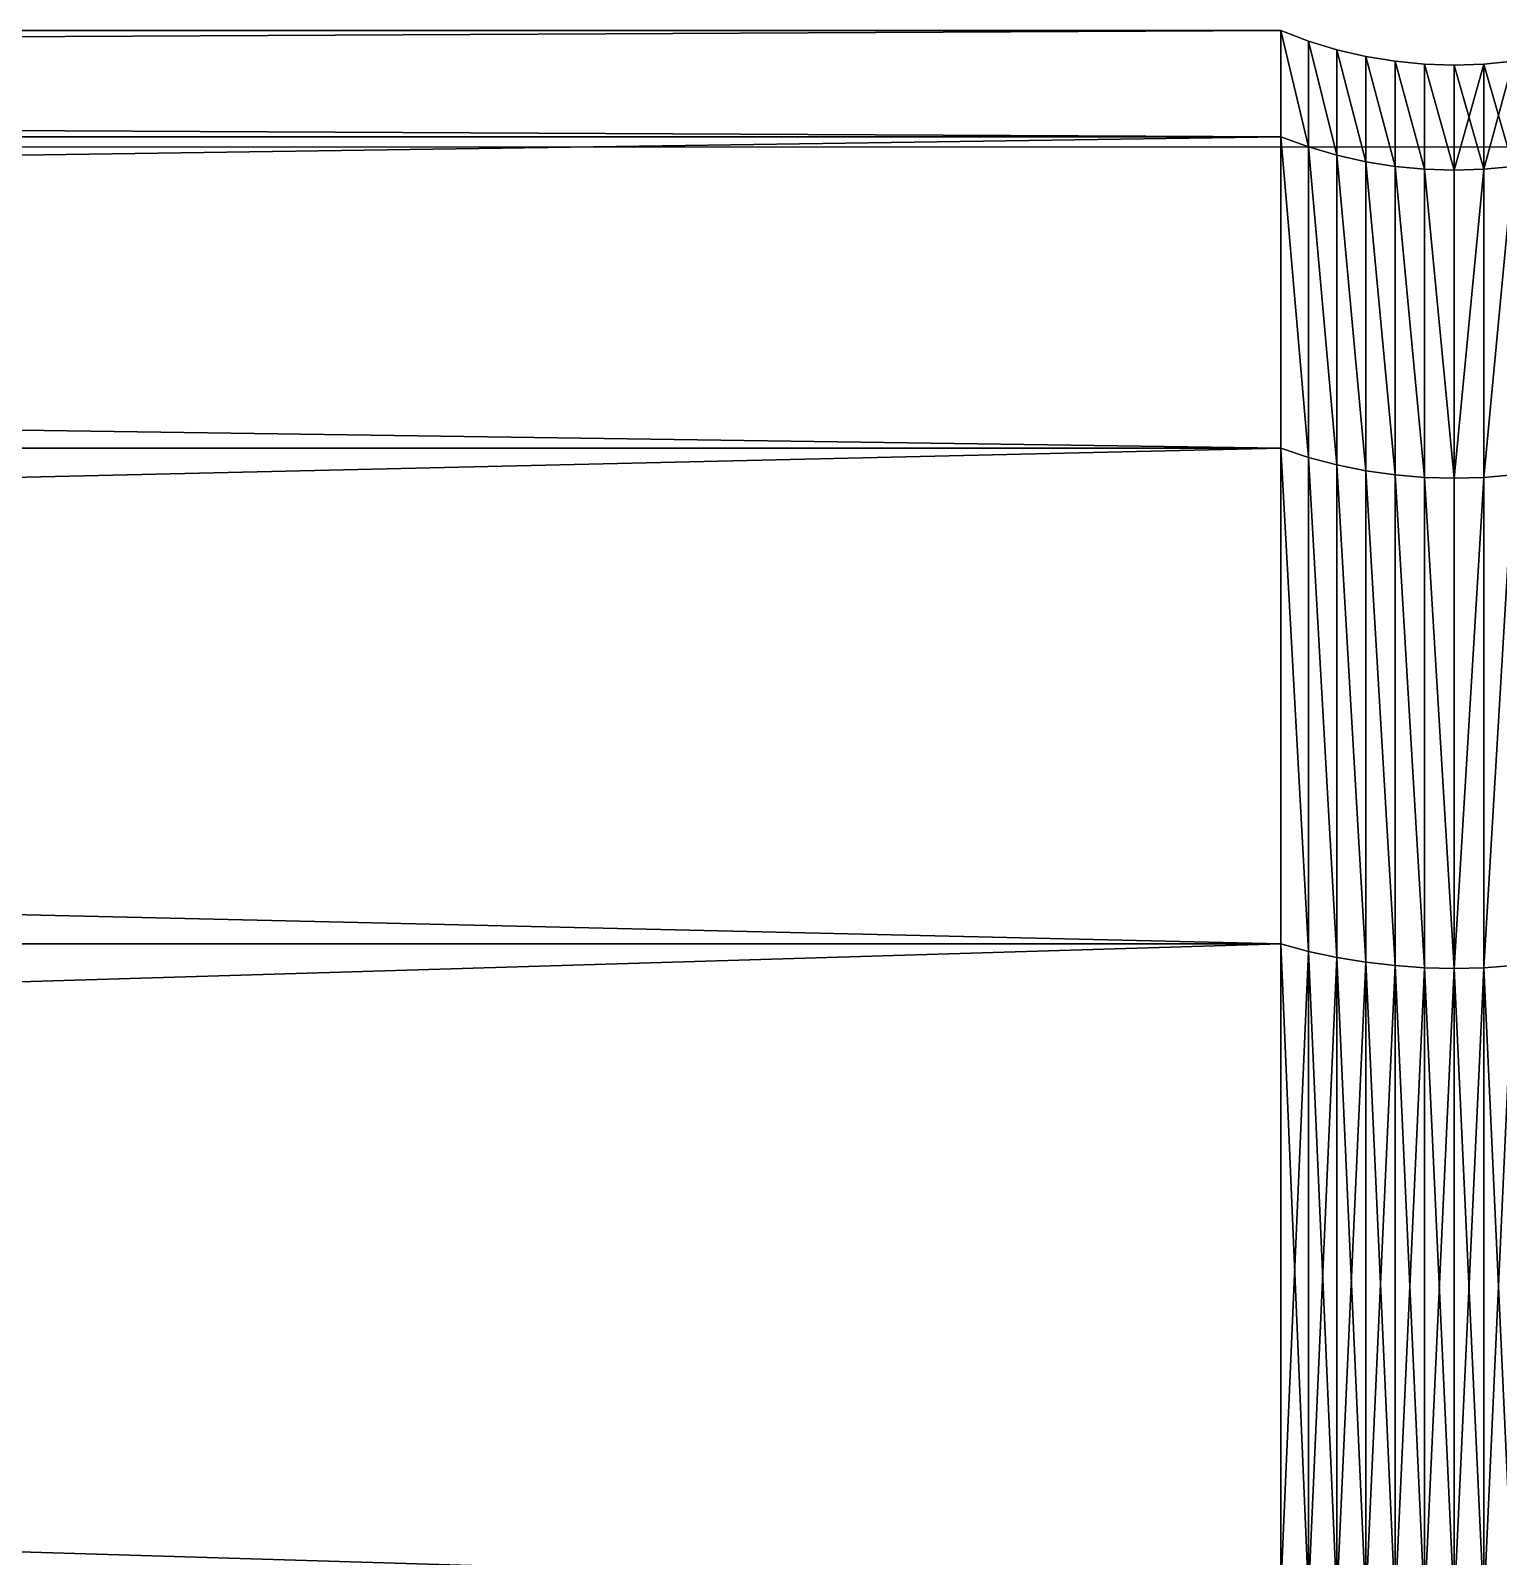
# Model space of a CAD drawing. Header units: millimetres. Extents: x 779 to 931, y 271 to 417.
# Drawn here: x 867.265 to 871.501, y 347.065 to 351.469 of the extents above; entities that cross this region are included whole.
import ezdxf

# ---------------------------------------------------------------- set-up
doc = ezdxf.new("R2010")
doc.units = ezdxf.units.MM

msp = doc.modelspace()

# ---------------------------------------------------------------- linework, layer by layer
at = {"extrusion": (1, -1.22465e-16, -1.83697e-16)}
for p, q in [((808.8732, 351.4694, 13.8467), (870.8732, 351.4694, 13.8467)), ((870.8732, 351.4694, 13.8467), (870.8732, 351.1627, 11.5173)), ((870.8732, 351.4694, 13.8467), (870.9531, 351.4391, 13.8467)), ((870.8732, 351.1627, 16.176), (870.8732, 351.4694, 13.8467)), ((870.9531, 351.1334, 11.5251), (870.9531, 351.4391, 13.8467)), ((870.9531, 351.4391, 13.8467), (871.0349, 351.4141, 13.8467)), ((870.9531, 351.4391, 13.8467), (870.9531, 351.1334, 16.1682)), ((871.0349, 351.1093, 11.5316), (871.0349, 351.4141, 13.8467)), ((871.0349, 351.4141, 13.8467), (871.1182, 351.3946, 13.8467)), ((871.0349, 351.4141, 13.8467), (871.0349, 351.1093, 16.1617)), ((871.1182, 351.0905, 11.5366), (871.1182, 351.3946, 13.8467)), ((871.1182, 351.3946, 13.8467), (871.2026, 351.3806, 13.8467)), ((871.1182, 351.3946, 13.8467), (871.1182, 351.0905, 16.1567)), ((871.2026, 351.077, 11.5403), (871.2026, 351.3806, 13.8467)), ((871.2026, 351.3806, 13.8467), (871.2877, 351.3722, 13.8467)), ((871.2026, 351.3806, 13.8467), (871.2026, 351.077, 16.1531)), ((871.2877, 351.0688, 11.5424), (871.2877, 351.3722, 13.8467)), ((871.2877, 351.3722, 13.8467), (871.3732, 351.3694, 13.8467)), ((871.2877, 351.3722, 13.8467), (871.2877, 351.0688, 16.1509)), ((871.3732, 351.3694, 13.8467), (871.4586, 351.3722, 13.8467)), ((871.3732, 351.0661, 11.5432), (871.3732, 351.3694, 13.8467)), ((871.3732, 351.3694, 13.8467), (871.3732, 351.0661, 16.1502)), ((871.4586, 351.3722, 13.8467), (871.5437, 351.3806, 13.8467)), ((871.4586, 351.0688, 11.5424), (871.4586, 351.3722, 13.8467)), ((871.4586, 351.3722, 13.8467), (871.4586, 351.0688, 16.1509)), ((808.8732, 351.1627, 16.176), (870.8732, 351.1627, 16.176)), ((808.8732, 351.1627, 11.5173), (870.8732, 351.1627, 11.5173)), ((870.8732, 351.1627, 11.5173), (870.8732, 350.2636, 9.3467)), ((870.8732, 351.1627, 11.5173), (870.9531, 351.1334, 11.5251)), ((870.8732, 351.1627, 16.176), (870.9531, 351.1334, 16.1682)), ((870.8732, 350.2636, 18.3467), (870.8732, 351.1627, 16.176)), ((870.9531, 350.2374, 9.3618), (870.9531, 351.1334, 11.5251)), ((870.9531, 351.1334, 11.5251), (871.0349, 351.1093, 11.5316)), ((870.9531, 351.1334, 16.1682), (871.0349, 351.1093, 16.1617)), ((870.9531, 351.1334, 16.1682), (870.9531, 350.2374, 18.3315)), ((871.0349, 350.2158, 9.3743), (871.0349, 351.1093, 11.5316)), ((871.0349, 351.1093, 11.5316), (871.1182, 351.0905, 11.5366)), ((871.0349, 351.1093, 16.1617), (871.1182, 351.0905, 16.1567)), ((871.0349, 351.1093, 16.1617), (871.0349, 350.2158, 18.319)), ((871.1182, 350.1989, 9.384), (871.1182, 351.0905, 11.5366)), ((871.1182, 351.0905, 11.5366), (871.2026, 351.077, 11.5403)), ((871.1182, 351.0905, 16.1567), (871.2026, 351.077, 16.1531)), ((871.1182, 351.0905, 16.1567), (871.1182, 350.1989, 18.3093)), ((871.2026, 350.1867, 9.391), (871.2026, 351.077, 11.5403)), ((871.2026, 351.077, 11.5403), (871.2877, 351.0688, 11.5424)), ((871.2026, 351.077, 16.1531), (871.2877, 351.0688, 16.1509)), ((871.2026, 351.077, 16.1531), (871.2026, 350.1867, 18.3023)), ((871.2877, 350.1794, 9.3953), (871.2877, 351.0688, 11.5424)), ((871.2877, 351.0688, 11.5424), (871.3732, 351.0661, 11.5432)), ((871.2877, 351.0688, 16.1509), (871.3732, 351.0661, 16.1502)), ((871.2877, 351.0688, 16.1509), (871.2877, 350.1794, 18.2981)), ((871.3732, 351.0661, 11.5432), (871.4586, 351.0688, 11.5424)), ((871.3732, 351.0661, 16.1502), (871.4586, 351.0688, 16.1509)), ((871.3732, 350.177, 9.3967), (871.3732, 351.0661, 11.5432)), ((871.3732, 351.0661, 16.1502), (871.3732, 350.177, 18.2967)), ((871.4586, 351.0688, 11.5424), (871.5437, 351.077, 11.5403)), ((871.4586, 351.0688, 16.1509), (871.5437, 351.077, 16.1531)), ((871.4586, 350.1794, 9.3953), (871.4586, 351.0688, 11.5424)), ((871.4586, 351.0688, 16.1509), (871.4586, 350.1794, 18.2981)), ((808.8732, 350.2636, 18.3467), (870.8732, 350.2636, 18.3467)), ((808.8732, 350.2636, 9.3467), (870.8732, 350.2636, 9.3467)), ((870.8732, 350.2636, 9.3467), (870.8732, 348.8333, 7.4827)), ((870.8732, 350.2636, 9.3467), (870.9531, 350.2374, 9.3618)), ((870.8732, 350.2636, 18.3467), (870.9531, 350.2374, 18.3315)), ((870.8732, 348.8333, 20.2106), (870.8732, 350.2636, 18.3467)), ((870.9531, 348.8119, 7.5041), (870.9531, 350.2374, 9.3618)), ((870.9531, 350.2374, 9.3618), (871.0349, 350.2158, 9.3743)), ((870.9531, 350.2374, 18.3315), (871.0349, 350.2158, 18.319)), ((870.9531, 350.2374, 18.3315), (870.9531, 348.8119, 20.1892)), ((871.0349, 348.7943, 7.5218), (871.0349, 350.2158, 9.3743)), ((871.0349, 350.2158, 9.3743), (871.1182, 350.1989, 9.384)), ((871.0349, 350.2158, 18.319), (871.1182, 350.1989, 18.3093)), ((871.0349, 350.2158, 18.319), (871.0349, 348.7943, 20.1716)), ((871.1182, 348.7805, 7.5356), (871.1182, 350.1989, 9.384)), ((871.1182, 350.1989, 9.384), (871.2026, 350.1867, 9.391)), ((871.1182, 350.1989, 18.3093), (871.2026, 350.1867, 18.3023)), ((871.1182, 350.1989, 18.3093), (871.1182, 348.7805, 20.1578)), ((871.2026, 348.7706, 7.5455), (871.2026, 350.1867, 9.391)), ((871.2026, 350.1867, 9.391), (871.2877, 350.1794, 9.3953)), ((871.2026, 350.1867, 18.3023), (871.2877, 350.1794, 18.2981)), ((871.2026, 350.1867, 18.3023), (871.2026, 348.7706, 20.1479)), ((871.2877, 348.7646, 7.5514), (871.2877, 350.1794, 9.3953)), ((871.2877, 350.1794, 9.3953), (871.3732, 350.177, 9.3967)), ((871.2877, 350.1794, 18.2981), (871.3732, 350.177, 18.2967)), ((871.2877, 350.1794, 18.2981), (871.2877, 348.7646, 20.1419)), ((871.3732, 350.177, 9.3967), (871.4586, 350.1794, 9.3953)), ((871.3732, 350.177, 18.2967), (871.4586, 350.1794, 18.2981)), ((871.3732, 348.7626, 7.5534), (871.3732, 350.177, 9.3967)), ((871.3732, 350.177, 18.2967), (871.3732, 348.7626, 20.1399)), ((871.4586, 350.1794, 9.3953), (871.5437, 350.1867, 9.391)), ((871.4586, 350.1794, 18.2981), (871.5437, 350.1867, 18.3023)), ((871.4586, 348.7646, 7.5514), (871.4586, 350.1794, 9.3953)), ((871.4586, 350.1794, 18.2981), (871.4586, 348.7646, 20.1419)), ((808.8732, 348.8333, 20.2106), (870.8732, 348.8333, 20.2106)), ((808.8732, 348.8333, 7.4827), (870.8732, 348.8333, 7.4827)), ((870.8732, 348.8333, 7.4827), (870.8732, 346.9694, 6.0524)), ((870.8732, 348.8333, 7.4827), (870.9531, 348.8119, 7.5041)), ((870.8732, 348.8333, 20.2106), (870.9531, 348.8119, 20.1892)), ((870.8732, 346.9694, 21.6409), (870.8732, 348.8333, 20.2106)), ((870.9531, 346.9542, 6.0787), (870.9531, 348.8119, 7.5041)), ((870.9531, 348.8119, 7.5041), (871.0349, 348.7943, 7.5218)), ((870.9531, 348.8119, 20.1892), (871.0349, 348.7943, 20.1716)), ((870.9531, 348.8119, 20.1892), (870.9531, 346.9542, 21.6147)), ((871.0349, 346.9417, 6.1003), (871.0349, 348.7943, 7.5218)), ((871.0349, 348.7943, 7.5218), (871.1182, 348.7805, 7.5356)), ((871.0349, 348.7943, 20.1716), (871.1182, 348.7805, 20.1578)), ((871.0349, 348.7943, 20.1716), (871.0349, 346.9417, 21.5931)), ((871.1182, 346.932, 6.1172), (871.1182, 348.7805, 7.5356)), ((871.1182, 348.7805, 7.5356), (871.2026, 348.7706, 7.5455)), ((871.1182, 348.7805, 20.1578), (871.2026, 348.7706, 20.1479)), ((871.1182, 348.7805, 20.1578), (871.1182, 346.932, 21.5762)), ((871.2026, 346.925, 6.1293), (871.2026, 348.7706, 7.5455)), ((871.2026, 348.7706, 7.5455), (871.2877, 348.7646, 7.5514)), ((871.2026, 348.7706, 20.1479), (871.2877, 348.7646, 20.1419)), ((871.2026, 348.7706, 20.1479), (871.2026, 346.925, 21.564)), ((871.2877, 346.9208, 6.1366), (871.2877, 348.7646, 7.5514)), ((871.2877, 348.7646, 7.5514), (871.3732, 348.7626, 7.5534)), ((871.2877, 348.7646, 20.1419), (871.3732, 348.7626, 20.1399)), ((871.2877, 348.7646, 20.1419), (871.2877, 346.9208, 21.5567)), ((871.3732, 348.7626, 7.5534), (871.4586, 348.7646, 7.5514)), ((871.3732, 348.7626, 20.1399), (871.4586, 348.7646, 20.1419)), ((871.3732, 346.9194, 6.139), (871.3732, 348.7626, 7.5534)), ((871.3732, 348.7626, 20.1399), (871.3732, 346.9194, 21.5543)), ((871.4586, 348.7646, 7.5514), (871.5437, 348.7706, 7.5455)), ((871.4586, 348.7646, 20.1419), (871.5437, 348.7706, 20.1479)), ((871.4586, 346.9208, 6.1366), (871.4586, 348.7646, 7.5514)), ((871.4586, 348.7646, 20.1419), (871.4586, 346.9208, 21.5567))]:
    msp.add_line(p, q, dxfattribs=at)
at = {"elevation": 32.5}
msp.add_lwpolyline([(841.0732, 351.134), (931.2732, 351.134), (931.2732, 336.134), (841.0732, 336.134)], close=True, dxfattribs=at)

# ---------------------------------------------------------------- meshes
at = {"color": 160, "true_color": 0x3232ff}
mesh = msp.add_polyface(dxfattribs=at)
corners = [(870.8732, 351.4694, 13.8467), (808.8732, 351.1627, 16.176), (870.8732, 351.1627, 16.176), (808.8732, 351.4694, 13.8467)]
mesh.append_faces([[corners[k] for k in face] for face in [(0, 1, 2), (1, 0, 3)]], dxfattribs={"vtx0": -1, "color": 160})
mesh = msp.add_polyface(dxfattribs=at)
corners = [(870.8732, 351.1627, 11.5173), (808.8732, 351.4694, 13.8467), (870.8732, 351.4694, 13.8467), (808.8732, 351.1627, 11.5173)]
mesh.append_faces([[corners[k] for k in face] for face in [(0, 1, 2), (1, 0, 3)]], dxfattribs={"vtx0": -1, "color": 160})
mesh = msp.add_polyface(dxfattribs=at)
corners = [(870.9531, 351.1334, 11.5251), (870.8732, 351.4694, 13.8467), (870.9531, 351.4391, 13.8467), (870.8732, 351.1627, 11.5173)]
mesh.append_faces([[corners[k] for k in face] for face in [(0, 1, 2), (1, 0, 3)]], dxfattribs={"vtx0": -1, "color": 160})
mesh = msp.add_polyface(dxfattribs=at)
corners = [(870.9531, 351.1334, 16.1682), (870.8732, 351.4694, 13.8467), (870.8732, 351.1627, 16.176), (870.9531, 351.4391, 13.8467)]
mesh.append_faces([[corners[k] for k in face] for face in [(0, 1, 2), (1, 0, 3)]], dxfattribs={"vtx0": -1, "color": 160})
mesh = msp.add_polyface(dxfattribs=at)
corners = [(871.0349, 351.1093, 11.5316), (870.9531, 351.4391, 13.8467), (871.0349, 351.4141, 13.8467), (870.9531, 351.1334, 11.5251)]
mesh.append_faces([[corners[k] for k in face] for face in [(0, 1, 2), (1, 0, 3)]], dxfattribs={"vtx0": -1, "color": 160})
mesh = msp.add_polyface(dxfattribs=at)
corners = [(871.0349, 351.1093, 16.1617), (870.9531, 351.4391, 13.8467), (870.9531, 351.1334, 16.1682), (871.0349, 351.4141, 13.8467)]
mesh.append_faces([[corners[k] for k in face] for face in [(0, 1, 2), (1, 0, 3)]], dxfattribs={"vtx0": -1, "color": 160})
mesh = msp.add_polyface(dxfattribs=at)
corners = [(871.1182, 351.0905, 11.5366), (871.0349, 351.4141, 13.8467), (871.1182, 351.3946, 13.8467), (871.0349, 351.1093, 11.5316)]
mesh.append_faces([[corners[k] for k in face] for face in [(0, 1, 2), (1, 0, 3)]], dxfattribs={"vtx0": -1, "color": 160})
mesh = msp.add_polyface(dxfattribs=at)
corners = [(871.1182, 351.0905, 16.1567), (871.0349, 351.4141, 13.8467), (871.0349, 351.1093, 16.1617), (871.1182, 351.3946, 13.8467)]
mesh.append_faces([[corners[k] for k in face] for face in [(0, 1, 2), (1, 0, 3)]], dxfattribs={"vtx0": -1, "color": 160})
mesh = msp.add_polyface(dxfattribs=at)
corners = [(871.2026, 351.077, 11.5403), (871.1182, 351.3946, 13.8467), (871.2026, 351.3806, 13.8467), (871.1182, 351.0905, 11.5366)]
mesh.append_faces([[corners[k] for k in face] for face in [(0, 1, 2), (1, 0, 3)]], dxfattribs={"vtx0": -1, "color": 160})
mesh = msp.add_polyface(dxfattribs=at)
corners = [(871.2026, 351.077, 16.1531), (871.1182, 351.3946, 13.8467), (871.1182, 351.0905, 16.1567), (871.2026, 351.3806, 13.8467)]
mesh.append_faces([[corners[k] for k in face] for face in [(0, 1, 2), (1, 0, 3)]], dxfattribs={"vtx0": -1, "color": 160})
mesh = msp.add_polyface(dxfattribs=at)
corners = [(871.2877, 351.0688, 11.5424), (871.2026, 351.3806, 13.8467), (871.2877, 351.3722, 13.8467), (871.2026, 351.077, 11.5403)]
mesh.append_faces([[corners[k] for k in face] for face in [(0, 1, 2), (1, 0, 3)]], dxfattribs={"vtx0": -1, "color": 160})
mesh = msp.add_polyface(dxfattribs=at)
corners = [(871.2877, 351.0688, 16.1509), (871.2026, 351.3806, 13.8467), (871.2026, 351.077, 16.1531), (871.2877, 351.3722, 13.8467)]
mesh.append_faces([[corners[k] for k in face] for face in [(0, 1, 2), (1, 0, 3)]], dxfattribs={"vtx0": -1, "color": 160})
mesh = msp.add_polyface(dxfattribs=at)
corners = [(871.3732, 351.0661, 11.5432), (871.2877, 351.3722, 13.8467), (871.3732, 351.3694, 13.8467), (871.2877, 351.0688, 11.5424)]
mesh.append_faces([[corners[k] for k in face] for face in [(0, 1, 2), (1, 0, 3)]], dxfattribs={"vtx0": -1, "color": 160})
mesh = msp.add_polyface(dxfattribs=at)
corners = [(871.3732, 351.0661, 16.1502), (871.2877, 351.3722, 13.8467), (871.2877, 351.0688, 16.1509), (871.3732, 351.3694, 13.8467)]
mesh.append_faces([[corners[k] for k in face] for face in [(0, 1, 2), (1, 0, 3)]], dxfattribs={"vtx0": -1, "color": 160})
mesh = msp.add_polyface(dxfattribs=at)
corners = [(871.4586, 351.0688, 11.5424), (871.3732, 351.3694, 13.8467), (871.4586, 351.3722, 13.8467), (871.3732, 351.0661, 11.5432)]
mesh.append_faces([[corners[k] for k in face] for face in [(0, 1, 2), (1, 0, 3)]], dxfattribs={"vtx0": -1, "color": 160})
mesh = msp.add_polyface(dxfattribs=at)
corners = [(871.4586, 351.3722, 13.8467), (871.3732, 351.0661, 16.1502), (871.4586, 351.0688, 16.1509), (871.3732, 351.3694, 13.8467)]
mesh.append_faces([[corners[k] for k in face] for face in [(0, 1, 2), (1, 0, 3)]], dxfattribs={"vtx0": -1, "color": 160})
mesh = msp.add_polyface(dxfattribs=at)
corners = [(871.5437, 351.077, 11.5403), (871.4586, 351.3722, 13.8467), (871.5437, 351.3806, 13.8467), (871.4586, 351.0688, 11.5424)]
mesh.append_faces([[corners[k] for k in face] for face in [(0, 1, 2), (1, 0, 3)]], dxfattribs={"vtx0": -1, "color": 160})
mesh = msp.add_polyface(dxfattribs=at)
corners = [(871.5437, 351.3806, 13.8467), (871.4586, 351.0688, 16.1509), (871.5437, 351.077, 16.1531), (871.4586, 351.3722, 13.8467)]
mesh.append_faces([[corners[k] for k in face] for face in [(0, 1, 2), (1, 0, 3)]], dxfattribs={"vtx0": -1, "color": 160})
mesh = msp.add_polyface(dxfattribs=at)
corners = [(870.8732, 351.1627, 16.176), (808.8732, 350.2636, 18.3467), (870.8732, 350.2636, 18.3467), (808.8732, 351.1627, 16.176)]
mesh.append_faces([[corners[k] for k in face] for face in [(0, 1, 2), (1, 0, 3)]], dxfattribs={"vtx0": -1, "color": 160})
mesh = msp.add_polyface(dxfattribs=at)
corners = [(870.8732, 350.2636, 9.3467), (808.8732, 351.1627, 11.5173), (870.8732, 351.1627, 11.5173), (808.8732, 350.2636, 9.3467)]
mesh.append_faces([[corners[k] for k in face] for face in [(0, 1, 2), (1, 0, 3)]], dxfattribs={"vtx0": -1, "color": 160})
mesh = msp.add_polyface(dxfattribs=at)
corners = [(870.9531, 350.2374, 9.3618), (870.8732, 351.1627, 11.5173), (870.9531, 351.1334, 11.5251), (870.8732, 350.2636, 9.3467)]
mesh.append_faces([[corners[k] for k in face] for face in [(0, 1, 2), (1, 0, 3)]], dxfattribs={"vtx0": -1, "color": 160})
mesh = msp.add_polyface(dxfattribs=at)
corners = [(870.9531, 350.2374, 18.3315), (870.8732, 351.1627, 16.176), (870.8732, 350.2636, 18.3467), (870.9531, 351.1334, 16.1682)]
mesh.append_faces([[corners[k] for k in face] for face in [(0, 1, 2), (1, 0, 3)]], dxfattribs={"vtx0": -1, "color": 160})
mesh = msp.add_polyface(dxfattribs=at)
corners = [(871.0349, 350.2158, 9.3743), (870.9531, 351.1334, 11.5251), (871.0349, 351.1093, 11.5316), (870.9531, 350.2374, 9.3618)]
mesh.append_faces([[corners[k] for k in face] for face in [(0, 1, 2), (1, 0, 3)]], dxfattribs={"vtx0": -1, "color": 160})
mesh = msp.add_polyface(dxfattribs=at)
corners = [(871.0349, 350.2158, 18.319), (870.9531, 351.1334, 16.1682), (870.9531, 350.2374, 18.3315), (871.0349, 351.1093, 16.1617)]
mesh.append_faces([[corners[k] for k in face] for face in [(0, 1, 2), (1, 0, 3)]], dxfattribs={"vtx0": -1, "color": 160})
mesh = msp.add_polyface(dxfattribs=at)
corners = [(871.1182, 350.1989, 9.384), (871.0349, 351.1093, 11.5316), (871.1182, 351.0905, 11.5366), (871.0349, 350.2158, 9.3743)]
mesh.append_faces([[corners[k] for k in face] for face in [(0, 1, 2), (1, 0, 3)]], dxfattribs={"vtx0": -1, "color": 160})
mesh = msp.add_polyface(dxfattribs=at)
corners = [(871.1182, 350.1989, 18.3093), (871.0349, 351.1093, 16.1617), (871.0349, 350.2158, 18.319), (871.1182, 351.0905, 16.1567)]
mesh.append_faces([[corners[k] for k in face] for face in [(0, 1, 2), (1, 0, 3)]], dxfattribs={"vtx0": -1, "color": 160})
mesh = msp.add_polyface(dxfattribs=at)
corners = [(871.2026, 350.1867, 9.391), (871.1182, 351.0905, 11.5366), (871.2026, 351.077, 11.5403), (871.1182, 350.1989, 9.384)]
mesh.append_faces([[corners[k] for k in face] for face in [(0, 1, 2), (1, 0, 3)]], dxfattribs={"vtx0": -1, "color": 160})
mesh = msp.add_polyface(dxfattribs=at)
corners = [(871.2026, 350.1867, 18.3023), (871.1182, 351.0905, 16.1567), (871.1182, 350.1989, 18.3093), (871.2026, 351.077, 16.1531)]
mesh.append_faces([[corners[k] for k in face] for face in [(0, 1, 2), (1, 0, 3)]], dxfattribs={"vtx0": -1, "color": 160})
mesh = msp.add_polyface(dxfattribs=at)
corners = [(871.2877, 350.1794, 9.3953), (871.2026, 351.077, 11.5403), (871.2877, 351.0688, 11.5424), (871.2026, 350.1867, 9.391)]
mesh.append_faces([[corners[k] for k in face] for face in [(0, 1, 2), (1, 0, 3)]], dxfattribs={"vtx0": -1, "color": 160})
mesh = msp.add_polyface(dxfattribs=at)
corners = [(871.2877, 350.1794, 18.2981), (871.2026, 351.077, 16.1531), (871.2026, 350.1867, 18.3023), (871.2877, 351.0688, 16.1509)]
mesh.append_faces([[corners[k] for k in face] for face in [(0, 1, 2), (1, 0, 3)]], dxfattribs={"vtx0": -1, "color": 160})
mesh = msp.add_polyface(dxfattribs=at)
corners = [(871.3732, 350.177, 9.3967), (871.2877, 351.0688, 11.5424), (871.3732, 351.0661, 11.5432), (871.2877, 350.1794, 9.3953)]
mesh.append_faces([[corners[k] for k in face] for face in [(0, 1, 2), (1, 0, 3)]], dxfattribs={"vtx0": -1, "color": 160})
mesh = msp.add_polyface(dxfattribs=at)
corners = [(871.3732, 350.177, 18.2967), (871.2877, 351.0688, 16.1509), (871.2877, 350.1794, 18.2981), (871.3732, 351.0661, 16.1502)]
mesh.append_faces([[corners[k] for k in face] for face in [(0, 1, 2), (1, 0, 3)]], dxfattribs={"vtx0": -1, "color": 160})
mesh = msp.add_polyface(dxfattribs=at)
corners = [(871.4586, 351.0688, 11.5424), (871.3732, 350.177, 9.3967), (871.3732, 351.0661, 11.5432), (871.4586, 350.1794, 9.3953)]
mesh.append_faces([[corners[k] for k in face] for face in [(0, 1, 2), (1, 0, 3)]], dxfattribs={"vtx0": -1, "color": 160})
mesh = msp.add_polyface(dxfattribs=at)
corners = [(871.4586, 351.0688, 16.1509), (871.3732, 350.177, 18.2967), (871.4586, 350.1794, 18.2981), (871.3732, 351.0661, 16.1502)]
mesh.append_faces([[corners[k] for k in face] for face in [(0, 1, 2), (1, 0, 3)]], dxfattribs={"vtx0": -1, "color": 160})
mesh = msp.add_polyface(dxfattribs=at)
corners = [(871.5437, 351.077, 11.5403), (871.4586, 350.1794, 9.3953), (871.4586, 351.0688, 11.5424), (871.5437, 350.1867, 9.391)]
mesh.append_faces([[corners[k] for k in face] for face in [(0, 1, 2), (1, 0, 3)]], dxfattribs={"vtx0": -1, "color": 160})
mesh = msp.add_polyface(dxfattribs=at)
corners = [(871.5437, 351.077, 16.1531), (871.4586, 350.1794, 18.2981), (871.5437, 350.1867, 18.3023), (871.4586, 351.0688, 16.1509)]
mesh.append_faces([[corners[k] for k in face] for face in [(0, 1, 2), (1, 0, 3)]], dxfattribs={"vtx0": -1, "color": 160})
mesh = msp.add_polyface(dxfattribs=at)
corners = [(870.8732, 350.2636, 18.3467), (808.8732, 348.8333, 20.2106), (870.8732, 348.8333, 20.2106), (808.8732, 350.2636, 18.3467)]
mesh.append_faces([[corners[k] for k in face] for face in [(0, 1, 2), (1, 0, 3)]], dxfattribs={"vtx0": -1, "color": 160})
mesh = msp.add_polyface(dxfattribs=at)
corners = [(870.8732, 348.8333, 7.4827), (808.8732, 350.2636, 9.3467), (870.8732, 350.2636, 9.3467), (808.8732, 348.8333, 7.4827)]
mesh.append_faces([[corners[k] for k in face] for face in [(0, 1, 2), (1, 0, 3)]], dxfattribs={"vtx0": -1, "color": 160})
mesh = msp.add_polyface(dxfattribs=at)
corners = [(870.9531, 348.8119, 7.5041), (870.8732, 350.2636, 9.3467), (870.9531, 350.2374, 9.3618), (870.8732, 348.8333, 7.4827)]
mesh.append_faces([[corners[k] for k in face] for face in [(0, 1, 2), (1, 0, 3)]], dxfattribs={"vtx0": -1, "color": 160})
mesh = msp.add_polyface(dxfattribs=at)
corners = [(870.9531, 348.8119, 20.1892), (870.8732, 350.2636, 18.3467), (870.8732, 348.8333, 20.2106), (870.9531, 350.2374, 18.3315)]
mesh.append_faces([[corners[k] for k in face] for face in [(0, 1, 2), (1, 0, 3)]], dxfattribs={"vtx0": -1, "color": 160})
mesh = msp.add_polyface(dxfattribs=at)
corners = [(871.0349, 348.7943, 7.5218), (870.9531, 350.2374, 9.3618), (871.0349, 350.2158, 9.3743), (870.9531, 348.8119, 7.5041)]
mesh.append_faces([[corners[k] for k in face] for face in [(0, 1, 2), (1, 0, 3)]], dxfattribs={"vtx0": -1, "color": 160})
mesh = msp.add_polyface(dxfattribs=at)
corners = [(871.0349, 348.7943, 20.1716), (870.9531, 350.2374, 18.3315), (870.9531, 348.8119, 20.1892), (871.0349, 350.2158, 18.319)]
mesh.append_faces([[corners[k] for k in face] for face in [(0, 1, 2), (1, 0, 3)]], dxfattribs={"vtx0": -1, "color": 160})
mesh = msp.add_polyface(dxfattribs=at)
corners = [(871.1182, 348.7805, 7.5356), (871.0349, 350.2158, 9.3743), (871.1182, 350.1989, 9.384), (871.0349, 348.7943, 7.5218)]
mesh.append_faces([[corners[k] for k in face] for face in [(0, 1, 2), (1, 0, 3)]], dxfattribs={"vtx0": -1, "color": 160})
mesh = msp.add_polyface(dxfattribs=at)
corners = [(871.1182, 348.7805, 20.1578), (871.0349, 350.2158, 18.319), (871.0349, 348.7943, 20.1716), (871.1182, 350.1989, 18.3093)]
mesh.append_faces([[corners[k] for k in face] for face in [(0, 1, 2), (1, 0, 3)]], dxfattribs={"vtx0": -1, "color": 160})
mesh = msp.add_polyface(dxfattribs=at)
corners = [(871.2026, 348.7706, 7.5455), (871.1182, 350.1989, 9.384), (871.2026, 350.1867, 9.391), (871.1182, 348.7805, 7.5356)]
mesh.append_faces([[corners[k] for k in face] for face in [(0, 1, 2), (1, 0, 3)]], dxfattribs={"vtx0": -1, "color": 160})
mesh = msp.add_polyface(dxfattribs=at)
corners = [(871.2026, 348.7706, 20.1479), (871.1182, 350.1989, 18.3093), (871.1182, 348.7805, 20.1578), (871.2026, 350.1867, 18.3023)]
mesh.append_faces([[corners[k] for k in face] for face in [(0, 1, 2), (1, 0, 3)]], dxfattribs={"vtx0": -1, "color": 160})
mesh = msp.add_polyface(dxfattribs=at)
corners = [(871.2877, 348.7646, 7.5514), (871.2026, 350.1867, 9.391), (871.2877, 350.1794, 9.3953), (871.2026, 348.7706, 7.5455)]
mesh.append_faces([[corners[k] for k in face] for face in [(0, 1, 2), (1, 0, 3)]], dxfattribs={"vtx0": -1, "color": 160})
mesh = msp.add_polyface(dxfattribs=at)
corners = [(871.2877, 348.7646, 20.1419), (871.2026, 350.1867, 18.3023), (871.2026, 348.7706, 20.1479), (871.2877, 350.1794, 18.2981)]
mesh.append_faces([[corners[k] for k in face] for face in [(0, 1, 2), (1, 0, 3)]], dxfattribs={"vtx0": -1, "color": 160})
mesh = msp.add_polyface(dxfattribs=at)
corners = [(871.3732, 348.7626, 7.5534), (871.2877, 350.1794, 9.3953), (871.3732, 350.177, 9.3967), (871.2877, 348.7646, 7.5514)]
mesh.append_faces([[corners[k] for k in face] for face in [(0, 1, 2), (1, 0, 3)]], dxfattribs={"vtx0": -1, "color": 160})
mesh = msp.add_polyface(dxfattribs=at)
corners = [(871.3732, 348.7626, 20.1399), (871.2877, 350.1794, 18.2981), (871.2877, 348.7646, 20.1419), (871.3732, 350.177, 18.2967)]
mesh.append_faces([[corners[k] for k in face] for face in [(0, 1, 2), (1, 0, 3)]], dxfattribs={"vtx0": -1, "color": 160})
mesh = msp.add_polyface(dxfattribs=at)
corners = [(871.4586, 350.1794, 9.3953), (871.3732, 348.7626, 7.5534), (871.3732, 350.177, 9.3967), (871.4586, 348.7646, 7.5514)]
mesh.append_faces([[corners[k] for k in face] for face in [(0, 1, 2), (1, 0, 3)]], dxfattribs={"vtx0": -1, "color": 160})
mesh = msp.add_polyface(dxfattribs=at)
corners = [(871.4586, 350.1794, 18.2981), (871.3732, 348.7626, 20.1399), (871.4586, 348.7646, 20.1419), (871.3732, 350.177, 18.2967)]
mesh.append_faces([[corners[k] for k in face] for face in [(0, 1, 2), (1, 0, 3)]], dxfattribs={"vtx0": -1, "color": 160})
mesh = msp.add_polyface(dxfattribs=at)
corners = [(871.5437, 350.1867, 9.391), (871.4586, 348.7646, 7.5514), (871.4586, 350.1794, 9.3953), (871.5437, 348.7706, 7.5455)]
mesh.append_faces([[corners[k] for k in face] for face in [(0, 1, 2), (1, 0, 3)]], dxfattribs={"vtx0": -1, "color": 160})
mesh = msp.add_polyface(dxfattribs=at)
corners = [(871.5437, 350.1867, 18.3023), (871.4586, 348.7646, 20.1419), (871.5437, 348.7706, 20.1479), (871.4586, 350.1794, 18.2981)]
mesh.append_faces([[corners[k] for k in face] for face in [(0, 1, 2), (1, 0, 3)]], dxfattribs={"vtx0": -1, "color": 160})
mesh = msp.add_polyface(dxfattribs=at)
corners = [(870.8732, 346.9694, 21.6409), (808.8732, 348.8333, 20.2106), (808.8732, 346.9694, 21.6409), (870.8732, 348.8333, 20.2106)]
mesh.append_faces([[corners[k] for k in face] for face in [(0, 1, 2), (1, 0, 3)]], dxfattribs={"vtx0": -1, "color": 160})
mesh = msp.add_polyface(dxfattribs=at)
corners = [(870.8732, 348.8333, 7.4827), (808.8732, 346.9694, 6.0524), (808.8732, 348.8333, 7.4827), (870.8732, 346.9694, 6.0524)]
mesh.append_faces([[corners[k] for k in face] for face in [(0, 1, 2), (1, 0, 3)]], dxfattribs={"vtx0": -1, "color": 160})
mesh = msp.add_polyface(dxfattribs=at)
corners = [(870.9531, 348.8119, 7.5041), (870.8732, 346.9694, 6.0524), (870.8732, 348.8333, 7.4827), (870.9531, 346.9542, 6.0787)]
mesh.append_faces([[corners[k] for k in face] for face in [(0, 1, 2), (1, 0, 3)]], dxfattribs={"vtx0": -1, "color": 160})
mesh = msp.add_polyface(dxfattribs=at)
corners = [(870.9531, 346.9542, 21.6147), (870.8732, 348.8333, 20.2106), (870.8732, 346.9694, 21.6409), (870.9531, 348.8119, 20.1892)]
mesh.append_faces([[corners[k] for k in face] for face in [(0, 1, 2), (1, 0, 3)]], dxfattribs={"vtx0": -1, "color": 160})
mesh = msp.add_polyface(dxfattribs=at)
corners = [(871.0349, 348.7943, 7.5218), (870.9531, 346.9542, 6.0787), (870.9531, 348.8119, 7.5041), (871.0349, 346.9417, 6.1003)]
mesh.append_faces([[corners[k] for k in face] for face in [(0, 1, 2), (1, 0, 3)]], dxfattribs={"vtx0": -1, "color": 160})
mesh = msp.add_polyface(dxfattribs=at)
corners = [(871.0349, 346.9417, 21.5931), (870.9531, 348.8119, 20.1892), (870.9531, 346.9542, 21.6147), (871.0349, 348.7943, 20.1716)]
mesh.append_faces([[corners[k] for k in face] for face in [(0, 1, 2), (1, 0, 3)]], dxfattribs={"vtx0": -1, "color": 160})
mesh = msp.add_polyface(dxfattribs=at)
corners = [(871.1182, 348.7805, 7.5356), (871.0349, 346.9417, 6.1003), (871.0349, 348.7943, 7.5218), (871.1182, 346.932, 6.1172)]
mesh.append_faces([[corners[k] for k in face] for face in [(0, 1, 2), (1, 0, 3)]], dxfattribs={"vtx0": -1, "color": 160})
mesh = msp.add_polyface(dxfattribs=at)
corners = [(871.1182, 346.932, 21.5762), (871.0349, 348.7943, 20.1716), (871.0349, 346.9417, 21.5931), (871.1182, 348.7805, 20.1578)]
mesh.append_faces([[corners[k] for k in face] for face in [(0, 1, 2), (1, 0, 3)]], dxfattribs={"vtx0": -1, "color": 160})
mesh = msp.add_polyface(dxfattribs=at)
corners = [(871.2026, 348.7706, 7.5455), (871.1182, 346.932, 6.1172), (871.1182, 348.7805, 7.5356), (871.2026, 346.925, 6.1293)]
mesh.append_faces([[corners[k] for k in face] for face in [(0, 1, 2), (1, 0, 3)]], dxfattribs={"vtx0": -1, "color": 160})
mesh = msp.add_polyface(dxfattribs=at)
corners = [(871.2026, 346.925, 21.564), (871.1182, 348.7805, 20.1578), (871.1182, 346.932, 21.5762), (871.2026, 348.7706, 20.1479)]
mesh.append_faces([[corners[k] for k in face] for face in [(0, 1, 2), (1, 0, 3)]], dxfattribs={"vtx0": -1, "color": 160})
mesh = msp.add_polyface(dxfattribs=at)
corners = [(871.2877, 348.7646, 7.5514), (871.2026, 346.925, 6.1293), (871.2026, 348.7706, 7.5455), (871.2877, 346.9208, 6.1366)]
mesh.append_faces([[corners[k] for k in face] for face in [(0, 1, 2), (1, 0, 3)]], dxfattribs={"vtx0": -1, "color": 160})
mesh = msp.add_polyface(dxfattribs=at)
corners = [(871.2877, 346.9208, 21.5567), (871.2026, 348.7706, 20.1479), (871.2026, 346.925, 21.564), (871.2877, 348.7646, 20.1419)]
mesh.append_faces([[corners[k] for k in face] for face in [(0, 1, 2), (1, 0, 3)]], dxfattribs={"vtx0": -1, "color": 160})
mesh = msp.add_polyface(dxfattribs=at)
corners = [(871.3732, 348.7626, 7.5534), (871.2877, 346.9208, 6.1366), (871.2877, 348.7646, 7.5514), (871.3732, 346.9194, 6.139)]
mesh.append_faces([[corners[k] for k in face] for face in [(0, 1, 2), (1, 0, 3)]], dxfattribs={"vtx0": -1, "color": 160})
mesh = msp.add_polyface(dxfattribs=at)
corners = [(871.3732, 346.9194, 21.5543), (871.2877, 348.7646, 20.1419), (871.2877, 346.9208, 21.5567), (871.3732, 348.7626, 20.1399)]
mesh.append_faces([[corners[k] for k in face] for face in [(0, 1, 2), (1, 0, 3)]], dxfattribs={"vtx0": -1, "color": 160})
mesh = msp.add_polyface(dxfattribs=at)
corners = [(871.4586, 348.7646, 7.5514), (871.3732, 346.9194, 6.139), (871.3732, 348.7626, 7.5534), (871.4586, 346.9208, 6.1366)]
mesh.append_faces([[corners[k] for k in face] for face in [(0, 1, 2), (1, 0, 3)]], dxfattribs={"vtx0": -1, "color": 160})
mesh = msp.add_polyface(dxfattribs=at)
corners = [(871.4586, 346.9208, 21.5567), (871.3732, 348.7626, 20.1399), (871.3732, 346.9194, 21.5543), (871.4586, 348.7646, 20.1419)]
mesh.append_faces([[corners[k] for k in face] for face in [(0, 1, 2), (1, 0, 3)]], dxfattribs={"vtx0": -1, "color": 160})
mesh = msp.add_polyface(dxfattribs=at)
corners = [(871.5437, 348.7706, 7.5455), (871.4586, 346.9208, 6.1366), (871.4586, 348.7646, 7.5514), (871.5437, 346.925, 6.1293)]
mesh.append_faces([[corners[k] for k in face] for face in [(0, 1, 2), (1, 0, 3)]], dxfattribs={"vtx0": -1, "color": 160})
mesh = msp.add_polyface(dxfattribs=at)
corners = [(871.5437, 346.925, 21.564), (871.4586, 348.7646, 20.1419), (871.4586, 346.9208, 21.5567), (871.5437, 348.7706, 20.1479)]
mesh.append_faces([[corners[k] for k in face] for face in [(0, 1, 2), (1, 0, 3)]], dxfattribs={"vtx0": -1, "color": 160})

doc.saveas('drawing.dxf')
